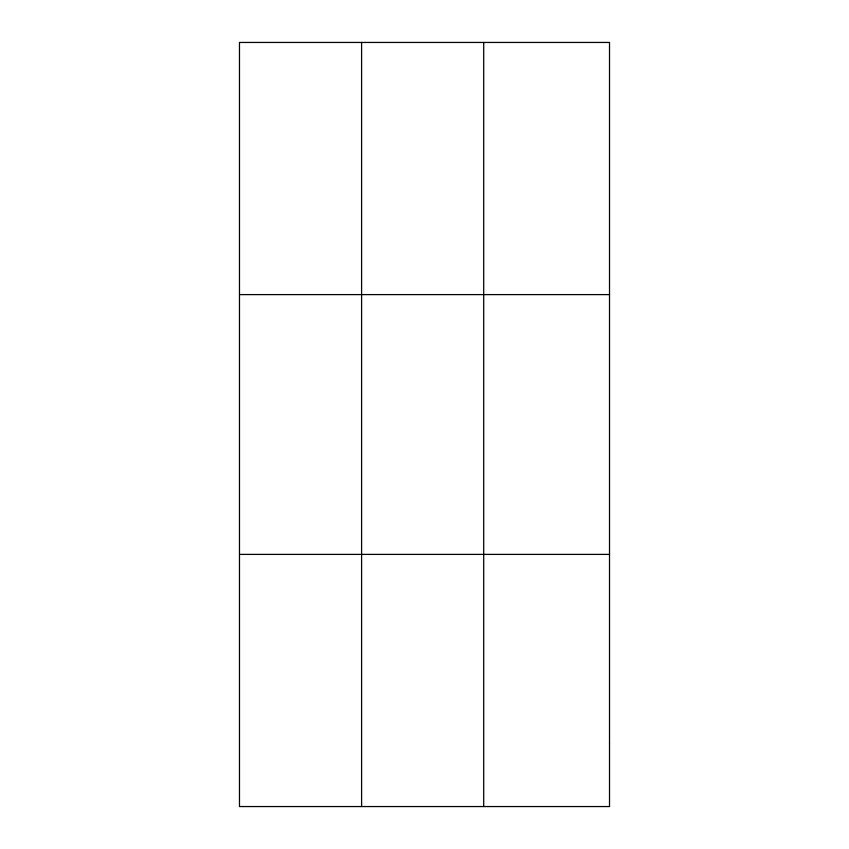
<?xml version="1.0" encoding="UTF-8"?>
<svg xmlns="http://www.w3.org/2000/svg" width="849" height="849" viewBox="0 0 849 849"><rect width="100%" height="100%" fill="white"/><g stroke="black" fill="none" stroke-linecap="round" stroke-linejoin="round"><path stroke-width="1.27" d="M361.6 806.55L361.6 42.45M483.707 806.55L483.707 42.45M239.482 294.603L609.518 294.603M239.482 554.397L609.518 554.397M609.518 743.512L609.518 806.55L239.482 806.55L239.482 42.45L609.518 42.45L609.518 743.512"/></g></svg>
